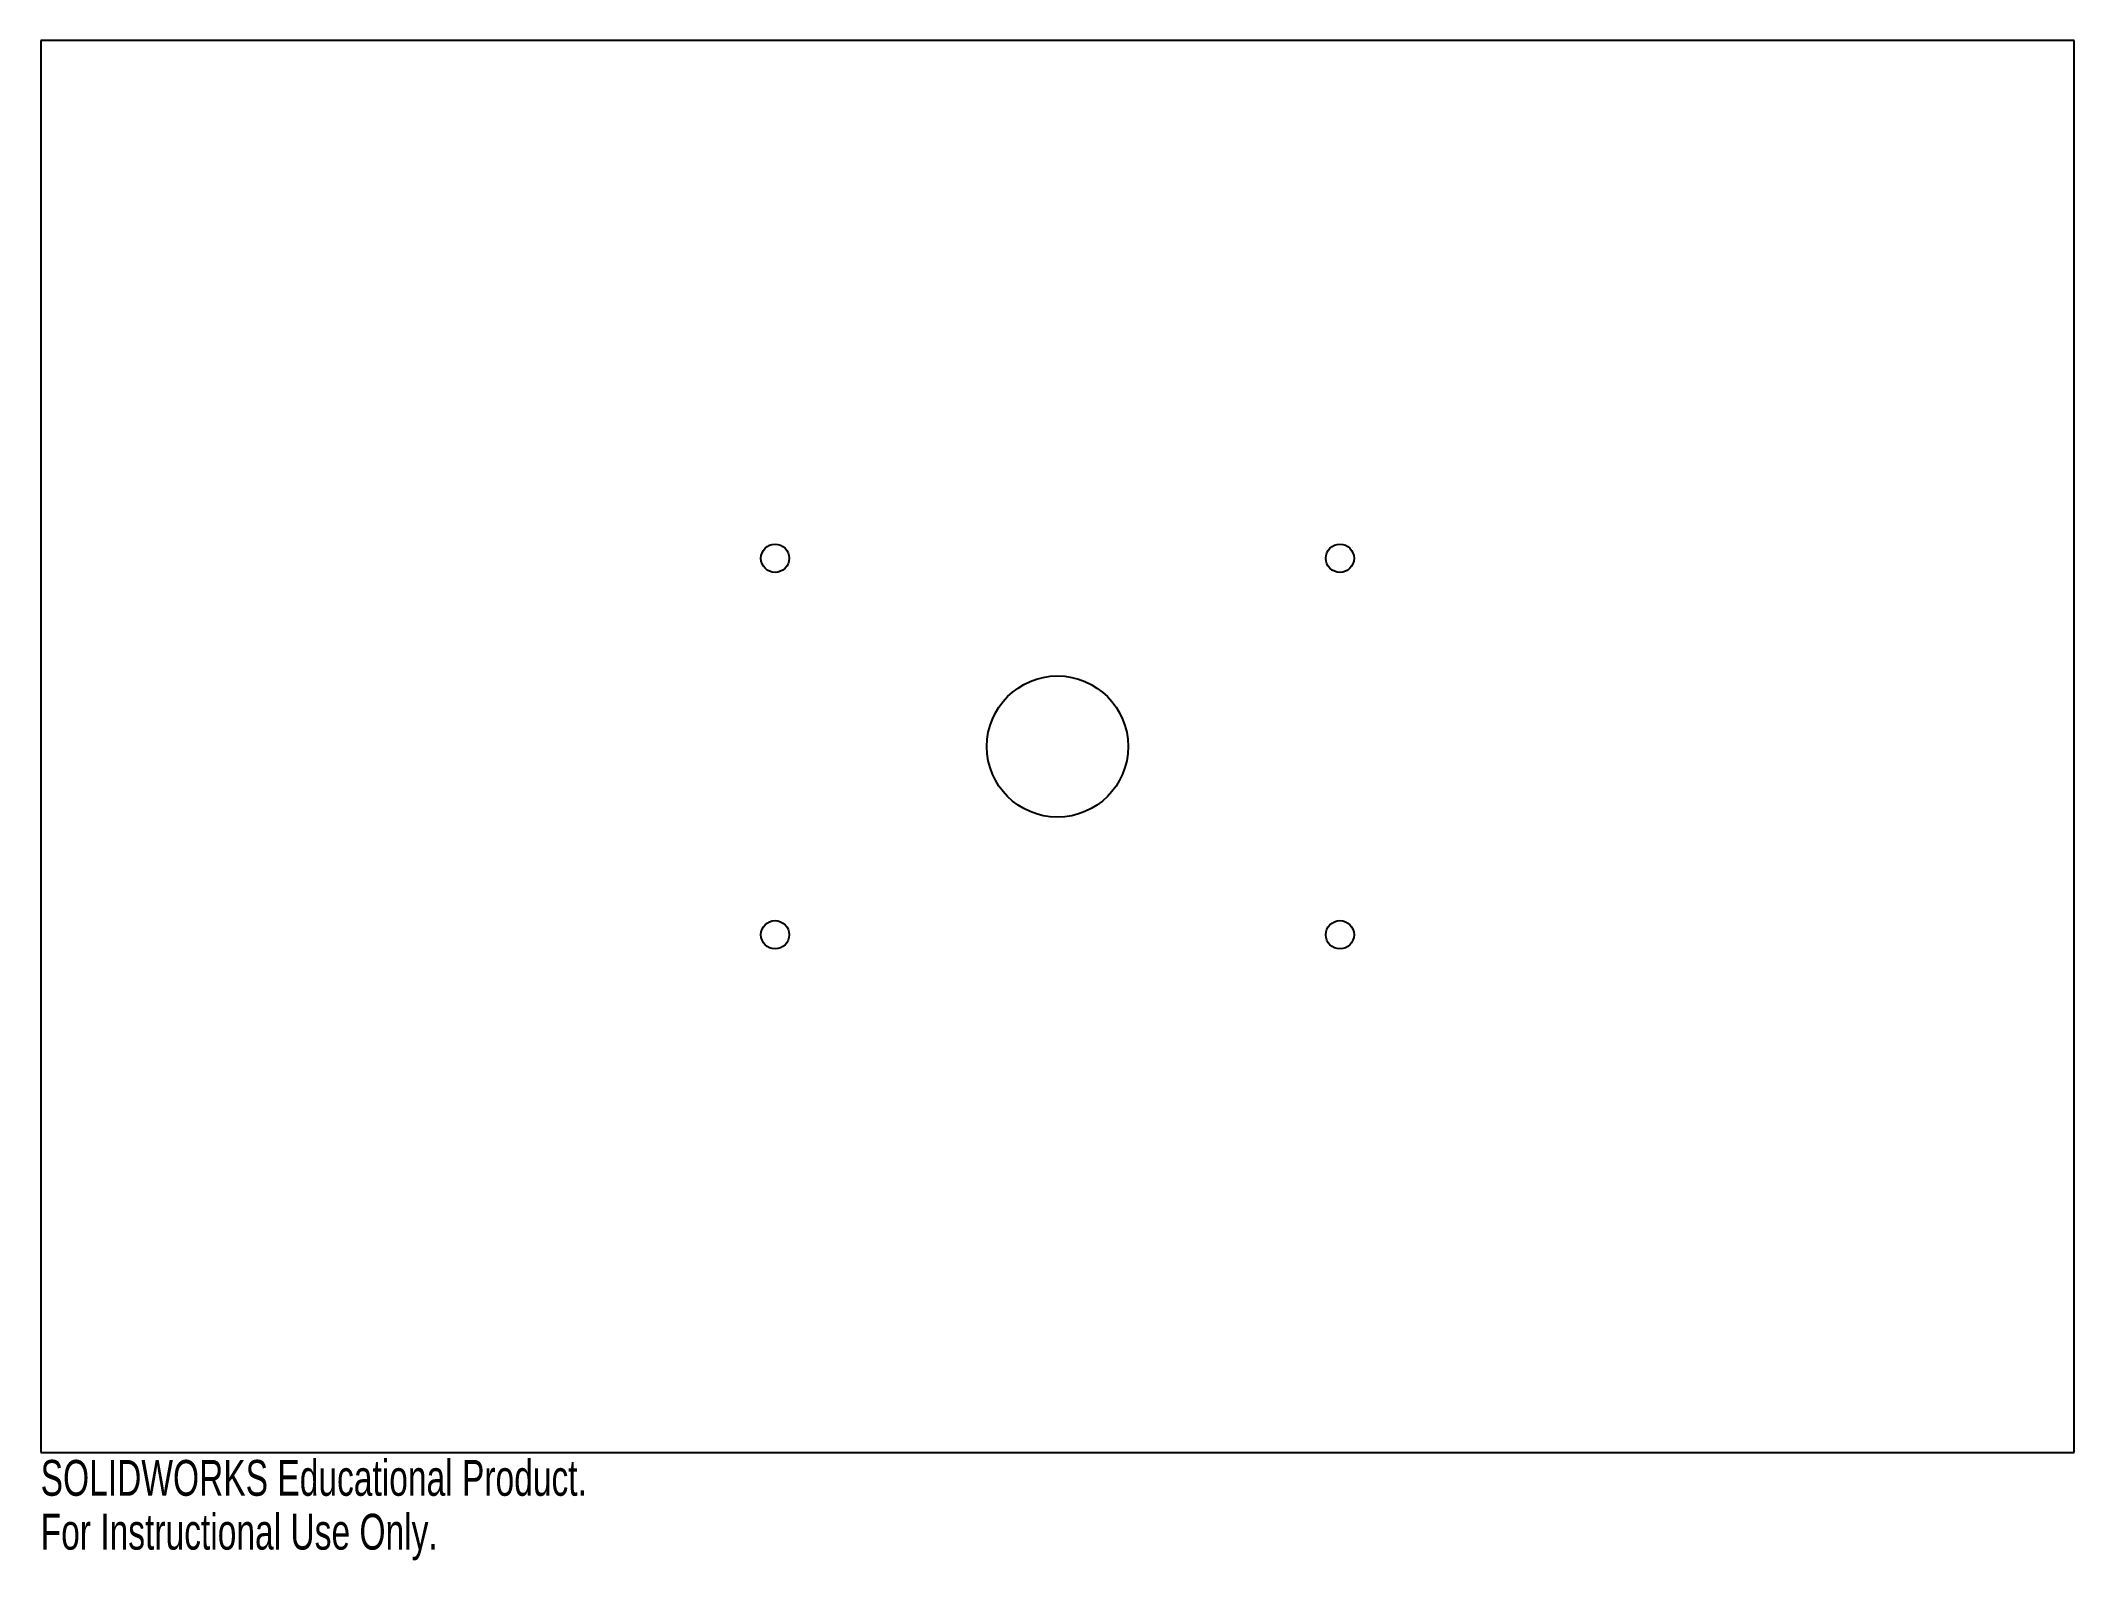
# Model space of a CAD drawing. Header units: inches. Extents: x -5.4 to 5.4, y -4.3 to 3.8.
import ezdxf

# ---------------------------------------------------------------- set-up
doc = ezdxf.new("R2010")
doc.units = ezdxf.units.IN
doc.header["$MEASUREMENT"] = 0
doc.styles.add('SLDTEXTSTYLE0', font='TXT', dxfattribs={"width": 0.7})

msp = doc.modelspace()

# ---------------------------------------------------------------- linework, layer by layer
at = {"color": 7, "linetype": 'Continuous', "lineweight": 25}
for p, q in [((-5.4, 3.75), (-5.4, -3.75)), ((5.4, 3.75), (-5.4, 3.75)), ((5.4, -3.75), (5.4, 3.75)), ((-5.4, -3.75), (5.4, -3.75))]:
    msp.add_line(p, q, dxfattribs=at)
for centre, radius in [((-1.5, 1), 0.075), ((1.5, 1), 0.075), ((0, 0), 0.375), ((-1.5, -1), 0.075), ((1.5, -1), 0.075)]:
    msp.add_circle(centre, radius, dxfattribs=at)

# ---------------------------------------------------------------- texts
at = {"color": 7, "linetype": 'Continuous', "char_height": 0.1903, "attachment_point": 1, "style": 'SLDTEXTSTYLE0'}
for s, insert in [('SOLIDWORKS Educational Product.', (-5.4, -3.79)), ('For Instructional Use Only.', (-5.4, -4.076))]:
    msp.add_mtext(s, dxfattribs=dict(at, insert=insert))

doc.saveas('drawing.dxf')
